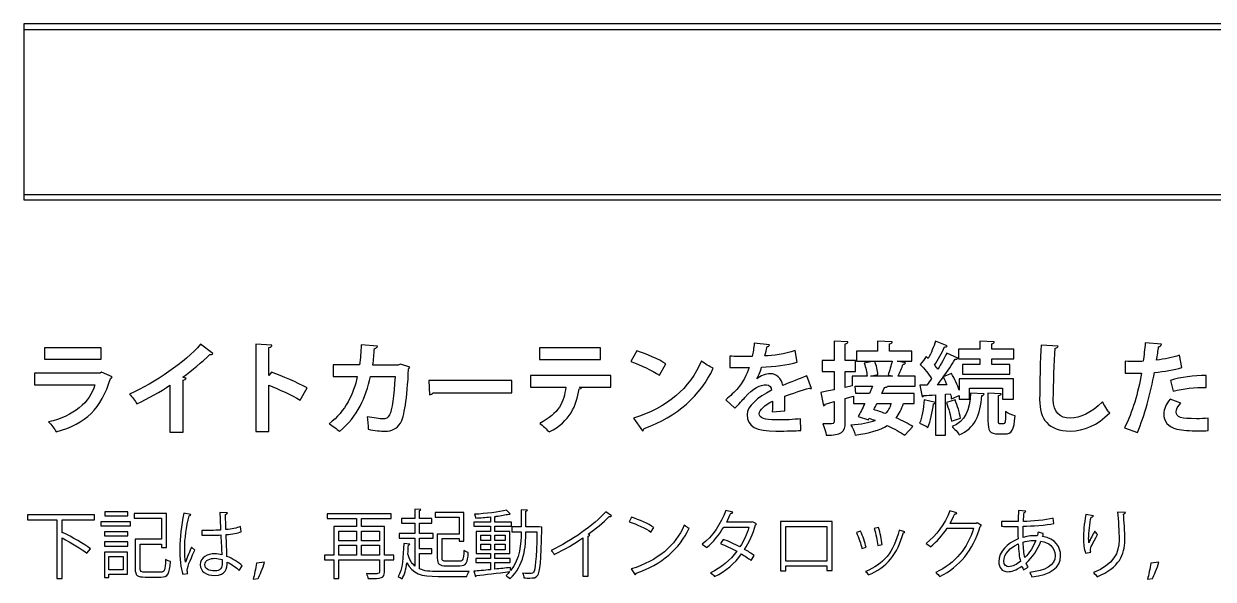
# Model space of a CAD drawing. Extents: x 55 to 793, y 34 to 1048.
# Drawn here: x 68 to 259.5, y 958.6 to 1047.9 of the extents above; entities that cross this region are included whole.
import ezdxf

# ---------------------------------------------------------------- set-up
doc = ezdxf.new("R2010")
doc.units = 0
doc.layers.add('1', color=7, linetype='CONTINUOUS')

msp = doc.modelspace()

# ---------------------------------------------------------------- linework, layer by layer
at = {"layer": '1', "color": 7}
for points in [[(67.999998, 1019.626641), (729.439982, 1019.626641), (729.439982, 1047.94664), (67.999998, 1047.94664)], [(67.999998, 1020.506641), (729.439982, 1020.506641), (729.439982, 1046.98664), (67.999998, 1046.98664)], [(80.46875, 995.81986), (71.3125, 995.81986), (71.3125, 993.97611), (80.46875, 993.97611)], [(160.875, 995.81986), (151.0625, 995.81986), (151.0625, 993.94486), (160.875, 993.94486)], [(201.875, 989.64803), (204.67188, 989.64803), (204.17188, 988.49178), (202, 988.49178)], [(81.050781, 969.44095), (81.050781, 968.76907), (84.753906, 968.76907), (84.753906, 969.44095)], [(85.20703, 967.1597), (85.20703, 967.83157), (80.410156, 967.83157), (80.410156, 967.1597)], [(189.86718, 967.87847), (189.86718, 959.94097), (190.69531, 959.94097), (190.69531, 960.72222), (197.30468, 960.72222), (197.30468, 959.97222), (198.17968, 959.97222), (198.17968, 967.87847)], [(84.753906, 965.55032), (84.753906, 966.20657), (80.988281, 966.20657), (80.988281, 965.55032)], [(121.55469, 964.7847), (118.72656, 964.7847), (118.72656, 966.33157), (121.55469, 966.33157)], [(125.27344, 964.7847), (122.36719, 964.7847), (122.36719, 966.33157), (125.27344, 966.33157)], [(143.14062, 965.69095), (143.14062, 964.80032), (141.57812, 964.80032), (141.57812, 965.69095)], [(145.53125, 964.80032), (143.875, 964.80032), (143.875, 965.69095), (145.53125, 965.69095)], [(190.69531, 961.51909), (190.69531, 967.08159), (197.30468, 967.08159), (197.30468, 961.51909)], [(84.753906, 963.9097), (84.753906, 964.58157), (80.988281, 964.58157), (80.988281, 963.9097)], [(121.55469, 964.06595), (121.55469, 962.45657), (118.72656, 962.45657), (118.72656, 964.06595)], [(122.36719, 964.06595), (125.27344, 964.06595), (125.27344, 962.45657), (122.36719, 962.45657)], [(141.57812, 964.2222), (143.14062, 964.2222), (143.14062, 963.31595), (141.57812, 963.31595)], [(143.875, 963.31595), (143.875, 964.2222), (145.53125, 964.2222), (145.53125, 963.31595)], [(80.972656, 962.94095), (80.972656, 958.8472), (81.691406, 958.8472), (81.691406, 959.4097), (84.722656, 959.4097), (84.722656, 962.94095)], [(83.988281, 960.0972), (81.691406, 960.0972), (81.691406, 962.25345), (83.988281, 962.25345)], [(229.21874, 962.06597)], [(226.65625, 960.59722)]]:
    msp.add_lwpolyline(points, close=True, dxfattribs=at)
for points in [[(98.453125, 994.89798), (96.437499, 996.38235)], [(107.96875, 996.27298), (105.34375, 996.39798), (105.34375, 982.33548), (107.48437, 982.33548), (107.48437, 989.81986)], [(124.95312, 996.06985), (122.34375, 996.30423)], [(188.09377, 996.31985), (185.64065, 996.55423)], [(200.71875, 996.75741), (198.48437, 996.86678), (198.48437, 993.77303), (196.5625, 993.77303), (196.5625, 991.99178), (198.48437, 991.99178), (198.48437, 989.0699)], [(203.8125, 991.27303), (201.40625, 991.27303), (201.40625, 989.71053), (200.29687, 989.44491), (200.29687, 991.99178), (201.92188, 991.99178), (201.92188, 993.77303), (200.29687, 993.77303), (200.29687, 996.46053)], [(207.85937, 996.7574), (205.48437, 996.8824), (205.48437, 995.28866), (202.125, 995.28866), (202.125, 993.67928), (204.9375, 993.67928), (203.35937, 993.35116)], [(210.01562, 993.38241), (208.64062, 993.67928), (211.01562, 993.67928), (211.01562, 995.28866), (207.42188, 995.28866), (207.42188, 996.46053)], [(216.6875, 996.11678), (214.82812, 996.86678)], [(224.28125, 996.77303), (221.96874, 996.8824), (221.96874, 995.60115), (218.51562, 995.60115), (218.51562, 994.02303), (221.96874, 994.02303), (221.96874, 993.1324), (219.1875, 993.13241)], [(219.1875, 993.13241), (219.1875, 991.56991), (226.79688, 991.56991), (226.79688, 993.13241), (223.875, 993.13241), (223.875, 994.02303), (227.45312, 994.02303), (227.45312, 995.60116), (223.875, 995.60116), (223.875, 996.46053)], [(234.57812, 996.10116), (231.82812, 996.22616)], [(251.20312, 996.38241), (248.59374, 996.60116)], [(107.89062, 991.89798), (107.48437, 991.35111), (107.48437, 995.86673)], [(166.71875, 995.33548), (165.78125, 993.60111)], [(181.71878, 994.47616), (181.71878, 992.66366)], [(185.31253, 994.44486), (184.46878, 994.42926)], [(192.5469, 993.50736), (192.21877, 995.39798)], [(213.65625, 994.08553), (213.3125, 994.42928)], [(218.4375, 994.14803), (216.64062, 994.97616)], [(254.48432, 992.64801), (254.09374, 994.64803)], [(122.07812, 993.06986), (117.8125, 993.06986), (117.8125, 991.17923), (121.70312, 991.17923)], [(128.6875, 993.21048), (128.29687, 993.05423), (124.20312, 993.05423)], [(130.15625, 992.69486), (128.6875, 993.21048)], [(170.35937, 991.39798), (171.40625, 993.22611)], [(184.18753, 992.66366), (184.7969, 992.67926)], [(205.03125, 993.67928), (207.84374, 993.67928)], [(245.34374, 993.66363), (245.37494, 991.75738)], [(80.53125, 991.91361), (80.296875, 991.75736), (69.75, 991.75736), (69.75, 989.86673), (79.4375, 989.86673)], [(82.234374, 991.13236), (80.53125, 991.91361)], [(91.531249, 989.78861), (91.531249, 982.27298), (93.656249, 982.27298), (93.656249, 990.61673)], [(123.84375, 991.17923), (127.78125, 991.17923)], [(133.89062, 988.56986), (146.57812, 988.56986), (146.57812, 990.58548), (133.21875, 990.58548), (133.34375, 988.27298)], [(162.51562, 991.38236), (149.57812, 991.38236), (149.57812, 989.50736), (155.29687, 989.50736)], [(157.8125, 989.39798), (157.48437, 989.49168), (162.51562, 989.50728), (162.51562, 991.38236)], [(186.0625, 990.85111), (186.0469, 990.85111)], [(194.85935, 989.28861), (194.125, 991.30423)], [(207.89062, 991.27303), (204.34374, 991.27303), (205.54688, 991.52303)], [(207.07812, 989.648), (211.5625, 989.648), (211.5625, 991.27303)], [(207.1875, 991.46053), (207.89062, 991.27303)], [(211.5625, 991.27303), (208.8125, 991.27303)], [(217.39062, 991.67928), (216.07812, 991.13241)], [(218.64062, 988.14803), (218.64062, 987.56991), (220.29688, 987.56991), (220.29688, 989.31991), (225.625, 989.31991), (225.625, 987.56991), (227.375, 987.56991), (227.375, 990.81991), (218.64062, 990.81991), (218.64062, 988.99178)], [(252.67188, 990.56991), (253.10937, 988.83553)], [(258.39062, 989.42928), (258.39062, 991.35116)], [(112.5, 987.41361), (113.625, 989.38236)], [(196.35937, 988.6324), (196.79687, 986.5074)], [(209.65625, 986.86675), (211.375, 986.86675), (211.375, 988.49175), (206.15625, 988.49175), (206.625, 989.4605)], [(213.42188, 989.83553), (212.3125, 989.83553), (212.6875, 987.91366)], [(214.79688, 986.97611), (214.79688, 981.78861), (216.45312, 981.78861), (216.45312, 988.36673), (217.20312, 988.41363)], [(216.64062, 989.88241), (215.10937, 989.86678)], [(222.65625, 988.42928), (220.4375, 988.53866)], [(225.40625, 988.41366), (223.26562, 988.53866), (223.26562, 984.08553)], [(181.06253, 987.47613), (182.4844, 986.10113)], [(197.10937, 986.77303), (198.48437, 987.16365), (198.48437, 983.89803)], [(200.29687, 983.88237), (200.29687, 987.66363), (201.64062, 988.03863), (201.64062, 986.86675), (203.4375, 986.86675)], [(205.39062, 986.86678), (207.6875, 986.86678)], [(214.79688, 988.24173), (214.79688, 987.02298), (212.98437, 987.42923)], [(217.98437, 987.46053), (216.57812, 987.03866)], [(217.40625, 987.60113), (218.64062, 988.14803)], [(224.98437, 984.08553), (224.98437, 988.13241)], [(254.31249, 986.91368), (252.60937, 987.53868)], [(188.53123, 985.53864), (190.54685, 985.69489)], [(202.375, 984.75738), (204.01562, 984.22613), (204.15625, 984.49175)], [(166.17187, 984.50736), (167.625, 982.46048)], [(193.12503, 982.53864), (193.09373, 984.39801)], [(209.875, 981.74175), (211.15625, 983.16363)], [(217.375, 984.02303), (218.84374, 984.50741)], [(225.78125, 983.56991), (225.25, 983.56991)], [(245.26557, 982.96051), (247.34369, 982.21051)], [(258.71874, 982.50745), (258.75, 984.49178)], [(224.9375, 981.96053), (225.96874, 981.96053)], [(100.80078, 969.28465), (99.582029, 969.31585)], [(131.96484, 969.81595), (130.96484, 969.87845), (130.96484, 968.36282), (128.83984, 968.36282), (128.83984, 967.62845), (130.96484, 967.62845), (130.96484, 965.92532), (128.46484, 965.92532), (128.46484, 965.19095), (130.98047, 965.19095), (130.98047, 960.70657)], [(133.73047, 962.73782), (133.73047, 963.45657), (131.73047, 963.45657), (131.73047, 965.19095), (133.94922, 965.19095), (133.94922, 965.92532), (131.73047, 965.92532), (131.73047, 967.62845), (133.69922, 967.62845), (133.69922, 968.36282), (131.73047, 968.36282), (131.73047, 969.64407)], [(135.37109, 961.95657), (135.37109, 965.14407), (138.10547, 965.14407), (138.10547, 964.7222), (138.88672, 964.7222), (138.88672, 969.33157), (134.24609, 969.33157), (134.24609, 968.5972), (138.10547, 968.5972), (138.10547, 965.86282), (134.58984, 965.86282)], [(146.34375, 969.09717), (145.73437, 969.70654)], [(149.09375, 969.69095), (148.09375, 969.76905), (148.09375, 967.00343), (146.57812, 967.00343), (146.57812, 966.2378), (148.09375, 966.2378)], [(148.85937, 967.00345), (148.85937, 969.5347)], [(162.64062, 968.76909), (161.73437, 969.44095)], [(182.19531, 969.36279), (181.05469, 969.62842)], [(218.27734, 969.2535), (217.13672, 969.58162)], [(229.39065, 969.56594), (228.18753, 969.64404)], [(245.42578, 969.31597), (244.1289, 969.37847)], [(79.40625, 968.9722), (68.59375, 968.9722), (68.59375, 968.1597), (73.34375, 968.1597), (73.34375, 958.7222), (74.1875, 958.7222), (74.1875, 965.25345)], [(74.25, 966.11282), (74.1875, 966.03472), (74.1875, 968.12847), (74.328125, 968.15967), (79.40625, 968.15967), (79.40625, 968.9722)], [(86.753906, 964.25345), (90.160155, 964.25345), (90.160155, 963.67532), (90.972655, 963.67532), (90.972655, 969.17532), (85.800781, 969.17532), (85.800781, 968.39407), (90.160155, 968.39407), (90.160155, 965.01907), (85.941406, 965.01907), (85.941406, 960.25345)], [(94.925782, 968.98782), (93.753906, 969.2222)], [(126.07031, 962.45657), (126.07031, 967.08157), (122.36719, 967.08157), (122.36719, 968.3472), (127.16406, 968.3472), (127.16406, 969.11282), (116.86719, 969.11282), (116.86719, 968.3472), (121.55469, 968.3472), (121.55469, 967.08157), (117.94531, 967.08157), (117.94531, 962.45657), (116.42969, 962.45657), (116.42969, 961.69095), (117.94531, 961.69095), (117.94531, 958.69095), (118.72656, 958.69095), (118.72656, 961.69095), (125.27344, 961.69095), (125.27344, 959.76907)], [(143.14062, 968.61279), (143.14062, 967.76904), (140.45312, 967.76904), (140.45312, 967.12842), (143.14062, 967.12842), (143.14062, 966.2847), (140.875, 966.2847), (140.875, 962.7222), (143.14062, 962.7222), (143.14062, 961.9097), (140.8125, 961.9097), (140.8125, 961.26907), (143.14062, 961.26907), (143.14062, 960.12845)], [(143.87502, 960.22218), (143.87502, 961.26905), (146.34377, 961.26905), (146.34377, 961.9097), (143.875, 961.9097), (143.875, 962.7222), (146.25, 962.7222), (146.25, 966.2847), (143.875, 966.2847), (143.875, 967.12845), (146.5625, 967.12845), (146.5625, 967.76907), (143.875, 967.76907), (143.875, 968.6597)], [(146.10937, 969.08157), (146.23437, 969.08157)], [(165.8789, 968.55032), (165.48828, 967.83157)], [(185.35156, 967.83157), (185.17969, 967.78467), (181.19531, 967.78467)], [(185.99219, 967.50342), (185.35156, 967.83157)], [(221.52734, 967.65972), (221.38672, 967.58162), (217.16797, 967.58162)], [(222.21484, 967.2535), (221.52734, 967.65972)], [(225.45313, 967.89399), (225.46873, 967.11274)], [(233.90628, 967.58156), (233.79694, 968.39406)], [(240.254, 968.80034), (239.05088, 969.00347)], [(96.675777, 966.45645), (96.691406, 965.67532)], [(96.691406, 965.67532), (98.503906, 965.67532)], [(103.00391, 966.20652), (102.89453, 967.05027)], [(134.58984, 965.86282), (134.58984, 961.95657)], [(151.43747, 966.97224), (151.01559, 967.00344), (148.85937, 967.00345)], [(148.85937, 966.23782), (150.64062, 966.23782)], [(158.01562, 965.25345), (158.01562, 959.08157), (158.89062, 959.08157), (158.89062, 965.51907)], [(169.0039, 966.17532), (169.45703, 966.92532)], [(180.72656, 966.97217), (184.78906, 966.97217)], [(202.74609, 966.31597), (202.08984, 966.11284)], [(205.65234, 966.89409), (204.94921, 966.73784)], [(209.90234, 966.22222), (208.96484, 966.50347)], [(216.6836, 966.78475), (220.96484, 966.78475)], [(232.18741, 965.92531), (231.34374, 966.14409)], [(78.171875, 962.76907), (78.734375, 963.48782)], [(86.753906, 960.26907), (86.753906, 964.25345)], [(95.550781, 963.26907), (95.01953, 963.76907)], [(130.15232, 964.25345), (129.18357, 964.36282)], [(180.64843, 965.00342), (180.17969, 964.33154)], [(202.96484, 963.55034), (203.63672, 963.73784)], [(205.51172, 964.03472), (206.21484, 964.15972)], [(99.95703, 961.73782), (99.972655, 961.31595)], [(126.07031, 959.75345), (126.07031, 961.69095), (127.61719, 961.69095), (127.61719, 962.45657), (126.07031, 962.45657)], [(131.73044, 960.23784), (131.73044, 962.73784), (133.73047, 962.73782)], [(185.13281, 961.61279), (185.63281, 962.39404)], [(234.0937, 962.42529), (234.0937, 962.34719)], [(238.98837, 962.78472), (239.8164, 962.92534)], [(90.003906, 959.70657), (87.58203, 959.70657)], [(102.70703, 959.97215), (103.17578, 960.7534)], [(106.75781, 961.31595), (105.46094, 961.1597)], [(136.01172, 960.75345), (138.23047, 960.75345)], [(138.18359, 961.50345), (136.08984, 961.50345)], [(140.45312, 959.86282), (140.75, 959.00345)], [(146.39062, 959.97218), (146.37502, 960.4878)], [(165.83203, 960.23782), (166.47265, 959.30032)], [(229.01558, 960.09717), (229.73433, 960.53467)], [(250.78516, 961.31597), (249.48828, 961.15972)], [(87.535156, 958.94095), (90.050781, 958.94095)], [(93.628906, 959.39407), (94.441406, 959.48782)], [(104.92969, 958.5972), (105.72656, 958.69095)], [(134.71482, 959.0347), (139.37107, 959.0347)], [(248.95702, 958.59722), (249.7539, 958.69097)]]:
    msp.add_lwpolyline(points, dxfattribs=at)
for points in [[(96.437499, 996.38235), (93.984374, 993.52298), (89.187499, 990.19486), (85.015625, 988.35111)], [(107.48437, 995.86673), (107.82812, 995.91363), (107.95312, 996.06985), (107.96875, 996.27298)], [(122.34375, 996.30423), (122.26565, 995.06986), (122.23437, 994.16361), (122.07812, 993.06986)], [(124.48437, 995.72611), (124.76562, 995.77301), (124.92187, 995.89798), (124.95312, 996.06985)], [(185.64065, 996.55423), (185.54695, 995.74173), (185.45315, 995.10111), (185.31253, 994.44486)], [(187.70315, 996.00735), (187.9219, 996.03855), (188.06253, 996.14798), (188.09377, 996.31985)], [(200.29687, 996.46053), (200.59375, 996.50743), (200.70312, 996.60116), (200.71875, 996.75741)], [(207.42188, 996.46053), (207.73437, 996.50743), (207.84374, 996.60116), (207.85937, 996.7574)], [(214.82812, 996.86678), (214.5625, 996.03866), (214.10937, 994.99178), (213.65625, 994.08553)], [(216.25, 995.96053), (216.48437, 995.94493), (216.625, 996.00743), (216.6875, 996.11678)], [(223.875, 996.46053), (224.15625, 996.52303), (224.26562, 996.61678), (224.28125, 996.77303)], [(231.82812, 996.22616), (231.71878, 994.30428), (231.59374, 989.66366), (231.59374, 987.50741)], [(234.09374, 995.74178), (234.40625, 995.78868), (234.54688, 995.91366), (234.57812, 996.10116)], [(248.59374, 996.60116), (248.51564, 995.67928), (248.40625, 994.56991), (248.26562, 993.64803)], [(250.75, 995.99178), (250.98437, 996.03868), (251.18749, 996.17928), (251.20312, 996.38241)], [(93.609374, 991.10111), (95.140625, 992.21048), (96.687499, 993.50736), (97.937499, 994.72611)], [(97.937499, 994.72611), (98.187499, 994.71051), (98.359374, 994.77301), (98.453125, 994.89798)], [(124.20312, 993.05423), (124.35937, 993.99173), (124.39062, 994.71048), (124.48437, 995.72611)], [(171.40625, 993.22611), (170.23437, 993.99173), (168.3125, 994.83548), (166.71875, 995.33548)], [(184.46878, 994.42926), (183.76565, 994.42926), (182.6094, 994.42926), (181.71878, 994.47616)], [(187.3594, 994.52298), (187.4844, 995.02298), (187.6094, 995.49173), (187.70315, 996.00735)], [(192.21877, 995.39798), (190.51565, 994.81986), (188.62503, 994.55423), (187.3594, 994.52298)], [(213.3125, 994.42928), (213.03125, 994.00741), (212.73437, 993.60116), (212.375, 993.13241)], [(214.67188, 993.02303), (215.23437, 993.88241), (215.875, 995.08553), (216.25, 995.96053)], [(216.64062, 994.97616), (216.25, 994.17928), (215.75, 993.25741), (215.1875, 992.36678)], [(218, 993.97616), (218.20312, 993.97616), (218.375, 994.03866), (218.4375, 994.14803)], [(233.79688, 987.50741), (233.79688, 989.86678), (233.95312, 993.61678), (234.09374, 995.74178)], [(250.43749, 993.83553), (250.54682, 994.55428), (250.67188, 995.41366), (250.75, 995.99178)], [(254.09374, 994.64803), (253.01562, 994.22616), (251.70312, 993.99178), (250.43749, 993.83553)], [(128.64062, 983.69486), (129.26562, 984.67923), (129.75, 987.56986), (129.96875, 992.44486)], [(129.96875, 992.44486), (130.06245, 992.50736), (130.125, 992.60111), (130.15625, 992.69486)], [(165.78125, 993.60111), (167.3125, 993.05423), (169.20312, 992.16361), (170.35937, 991.39798)], [(177.14062, 993.71048), (175.28125, 989.30423), (171.5625, 986.16361), (166.17187, 984.50736)], [(167.90625, 982.86673), (173.20312, 984.74173), (177.03125, 988.14798), (179.01562, 992.52298)], [(179.01562, 992.52298), (178.42187, 992.83548), (177.73437, 993.22611), (177.14062, 993.71048)], [(181.71878, 992.66366), (182.1094, 992.64806), (183.84378, 992.66366), (184.18753, 992.66366)], [(184.7969, 992.67926), (184.50003, 991.55426), (183.71878, 990.14801), (183.01565, 989.33551)], [(186.0469, 990.85111), (186.26565, 991.19486), (186.5469, 991.88236), (186.82815, 992.72611)], [(186.82815, 992.72611), (188.7969, 992.81981), (191.01565, 993.02298), (192.5469, 993.50736)], [(203.35937, 993.35116), (203.57812, 992.71053), (203.76562, 991.85116), (203.8125, 991.27303)], [(205.54688, 991.52303), (205.51568, 992.10116), (205.28125, 992.99178), (205.03125, 993.67928)], [(207.84374, 993.67928), (207.6875, 992.99178), (207.42188, 992.10116), (207.1875, 991.46053)], [(208.8125, 991.27303), (209.10937, 991.86678), (209.40625, 992.61678), (209.60937, 993.17928)], [(209.60937, 993.17928), (209.84374, 993.19488), (209.96874, 993.25738), (210.01562, 993.38241)], [(212.375, 993.13241), (213.01562, 992.47616), (213.75, 991.60116), (214.1875, 990.86678)], [(215.1875, 992.36678), (215.04688, 992.56991), (214.85937, 992.78866), (214.67188, 993.02303)], [(216.07812, 991.13241), (216.79688, 992.10116), (217.48437, 993.13241), (218, 993.97616)], [(247.45312, 993.63243), (246.68749, 993.63243), (245.85937, 993.63243), (245.34374, 993.66363)], [(248.26562, 993.64803), (248, 993.64803), (247.71874, 993.63243), (247.45312, 993.63243)], [(250.09369, 991.86676), (251.6562, 991.99176), (253.26557, 992.24176), (254.48432, 992.64801)], [(73.21875, 982.30423), (78.046875, 983.66361), (80.5, 986.00736), (81.9375, 990.88236)], [(81.9375, 990.88236), (82.078125, 990.94486), (82.1875, 991.03861), (82.234374, 991.13236)], [(94.124999, 990.91361), (93.968749, 990.97611), (93.796874, 991.05423), (93.609374, 991.10111)], [(93.656249, 990.61673), (93.937499, 990.64793), (94.078125, 990.77298), (94.124999, 990.91361)], [(113.625, 989.38236), (112.04687, 990.21048), (109.64062, 991.27298), (107.89062, 991.89798)], [(121.70312, 991.17923), (121.10937, 988.41361), (119.84375, 985.66361), (117.1875, 983.61673)], [(118.82812, 982.38236), (121.78125, 984.77298), (123.09375, 987.89798), (123.84375, 991.17923)], [(127.78125, 991.17923), (127.64062, 988.13236), (127.26562, 985.75736), (126.89062, 985.02298)], [(188.25, 991.64798), (187.46875, 991.64798), (186.64062, 991.30423), (186.0625, 990.85111)], [(190.23437, 989.77298), (190, 990.99173), (189.1875, 991.64798), (188.25, 991.64798)], [(194.125, 991.30423), (192.96875, 990.83548), (191.46875, 990.30423), (190.23437, 989.77298)], [(214.1875, 990.86678), (213.9375, 990.50741), (213.6875, 990.14803), (213.42188, 989.83553)], [(215.10937, 989.86678), (215.42188, 990.24178), (215.75, 990.66366), (216.0625, 991.10116)], [(216.0625, 991.10116), (216.25, 990.72616), (216.46874, 990.31991), (216.64062, 989.88241)], [(218.64062, 988.99178), (218.35937, 989.83553), (217.875, 990.83553), (217.39062, 991.67928)], [(247.99994, 991.75738), (247.45306, 988.52301), (246.5312, 985.47613), (245.26557, 982.96051)], [(245.37494, 991.75738), (245.64057, 991.74178), (245.96869, 991.74178), (246.29682, 991.74178)], [(246.29682, 991.74178), (246.60932, 991.74178), (247.74994, 991.74178), (247.99994, 991.75738)], [(247.34369, 982.21051), (248.48432, 984.86676), (249.46869, 988.50738), (250.09369, 991.86676)], [(258.39062, 991.35116), (256.51562, 991.36676), (254.26562, 991.08553), (252.67188, 990.56991)], [(79.4375, 989.86673), (78.671875, 987.05423), (76.015625, 984.85111), (72, 983.89798)], [(86.21875, 986.78861), (87.984374, 987.64798), (90.109374, 988.81986), (91.531249, 989.78861)], [(107.48437, 989.81986), (109.07812, 989.17923), (111.17187, 988.17923), (112.5, 987.41361)], [(133.34375, 988.27298), (133.5625, 988.30418), (133.79687, 988.41361), (133.89062, 988.56986)], [(155.29687, 989.50736), (154.98437, 987.10111), (154.21875, 985.25736), (151.07812, 983.66361)], [(152.625, 982.28861), (155.98437, 983.96048), (157.01562, 986.56986), (157.4375, 989.19486)], [(157.4375, 989.19486), (157.64062, 989.19486), (157.76562, 989.30423), (157.8125, 989.39798)], [(183.01565, 989.33551), (182.51565, 988.74176), (181.7344, 988.05426), (181.06253, 987.47613)], [(184.14065, 987.85113), (185.45315, 989.33551), (186.57815, 989.88238), (187.62503, 989.88238)], [(188.40627, 988.99176), (186.14065, 987.83551), (184.4844, 986.38238), (184.4844, 985.10114)], [(187.62503, 989.88238), (188.1094, 989.88238), (188.3594, 989.44488), (188.40627, 988.99176)], [(190.54685, 988.02301), (191.73435, 988.47614), (193.31248, 988.99176), (194.5156, 989.33551)], [(194.5156, 989.33551), (194.5781, 989.28861), (194.65623, 989.25741), (194.73435, 989.25741)], [(194.73435, 989.25741), (194.78125, 989.25741), (194.81245, 989.27301), (194.85935, 989.28861)], [(198.48437, 989.0699), (197.6875, 988.8824), (196.9375, 988.74178), (196.35937, 988.6324)], [(206.625, 989.4605), (206.875, 989.4605), (207.01562, 989.5074), (207.07812, 989.648)], [(217.20312, 988.41363), (217.29682, 988.11676), (217.35937, 987.83551), (217.40625, 987.60113)], [(220.4375, 988.53866), (220.375, 985.78866), (219.60937, 983.96053), (217.48437, 983.14803)], [(222.29688, 988.13241), (222.53125, 988.16361), (222.65625, 988.27303), (222.65625, 988.42928)], [(224.98437, 988.13241), (225.26562, 988.17931), (225.39062, 988.28866), (225.40625, 988.41366)], [(253.10937, 988.83553), (254.70312, 989.28866), (256.65625, 989.47616), (258.39062, 989.42928)], [(85.015625, 988.35111), (85.421874, 987.97611), (85.96875, 987.24173), (86.21875, 986.78861)], [(182.4844, 986.10113), (183.1719, 986.77301), (183.76565, 987.39801), (184.14065, 987.85113)], [(186.43748, 985.21051), (186.43748, 985.81989), (187.34373, 986.63239), (188.59373, 987.25739)], [(188.59373, 987.25739), (188.60933, 986.78864), (188.57813, 986.13239), (188.53123, 985.53864)], [(190.57815, 986.96051), (190.57815, 987.33551), (190.57815, 987.71051), (190.54685, 988.02301)], [(190.54685, 985.69489), (190.57815, 986.14801), (190.57815, 986.56989), (190.57815, 986.96051)], [(196.79687, 986.5074), (196.9375, 986.5386), (197.07812, 986.61678), (197.10937, 986.77303)], [(203.4375, 986.86675), (203.0625, 986.0855), (202.6875, 985.35113), (202.375, 984.75738)], [(204.875, 985.88241), (205.0625, 986.19491), (205.21874, 986.53866), (205.39062, 986.86678)], [(207.6875, 986.86678), (207.46874, 986.21053), (207.17188, 985.69491), (206.76562, 985.24178)], [(208.48437, 984.55425), (208.96874, 985.17925), (209.35937, 985.94488), (209.65625, 986.86675)], [(212.98437, 987.42923), (212.87504, 986.06986), (212.65625, 984.55423), (212.26562, 983.67923)], [(212.6875, 987.91366), (212.81244, 987.92926), (212.9375, 988.00736), (212.96874, 988.14803)], [(212.96874, 988.14803), (213.48437, 988.16363), (214.10937, 988.19493), (214.79688, 988.24173)], [(213.60937, 983.02298), (214.03125, 983.97611), (214.34374, 985.52298), (214.48437, 986.81986)], [(214.48437, 986.81986), (214.64062, 986.81986), (214.75, 986.86676), (214.79688, 986.97611)], [(216.57812, 987.03866), (216.90625, 986.08553), (217.26562, 984.83553), (217.375, 984.02303)], [(218.84374, 984.50741), (218.70312, 985.30428), (218.35937, 986.52303), (217.98437, 987.46053)], [(218.65625, 981.80428), (221.09374, 982.83553), (222.07812, 985.03866), (222.29688, 988.13241)], [(231.59374, 987.50741), (231.59374, 984.36678), (232.96874, 982.42928), (236.53125, 982.42928)], [(236.54688, 984.50741), (234.82812, 984.50741), (233.79688, 985.46053), (233.79688, 987.50741)], [(241.71874, 987.14803), (239.89062, 985.31991), (238.125, 984.50741), (236.54688, 984.50741)], [(242.875, 985.33553), (242.57812, 985.67928), (241.95312, 986.69491), (241.71874, 987.14803)], [(252.60937, 987.53868), (251.93749, 986.78868), (251.59374, 985.94493), (251.57812, 985.1793)], [(253.57812, 985.50743), (253.57812, 985.91368), (253.82812, 986.39805), (254.31249, 986.91368)], [(125.82812, 984.38236), (125.42187, 984.38236), (124.26562, 984.52298), (123.29687, 984.74173)], [(123.29687, 984.74173), (123.37497, 984.17923), (123.45312, 983.27298), (123.4375, 982.72611)], [(126.89062, 985.02298), (126.64062, 984.50736), (126.29687, 984.38236), (125.82812, 984.38236)], [(184.4844, 985.10114), (184.4844, 983.11676), (186.01565, 982.42926), (189.1094, 982.42926)], [(189.12498, 984.21051), (187.31248, 984.21051), (186.43748, 984.50739), (186.43748, 985.21051)], [(206.76562, 985.24178), (206.10937, 985.47616), (205.46874, 985.71053), (204.875, 985.88241)], [(211.15625, 983.16363), (210.48437, 983.61675), (209.51562, 984.0855), (208.48437, 984.55425)], [(226.10937, 985.56991), (226.07817, 983.83553), (226.01567, 983.56991), (225.78125, 983.56991)], [(225.96874, 981.96053), (227.0625, 981.96053), (227.48437, 982.56991), (227.64062, 984.86678)], [(227.64062, 984.86678), (227.17188, 985.00741), (226.45312, 985.27303), (226.10937, 985.56991)], [(236.53125, 982.42928), (238.76562, 982.42928), (240.875, 983.35116), (242.875, 985.33553)], [(251.57812, 985.1793), (251.56252, 984.0543), (252.26562, 983.08555), (253.70312, 982.7418)], [(256.84374, 984.41368), (254.40625, 984.41368), (253.57812, 984.63243), (253.57812, 985.50743)], [(72, 983.89798), (72.40625, 983.47611), (72.984375, 982.75736), (73.21875, 982.30423)], [(117.1875, 983.61673), (117.70312, 983.30423), (118.46875, 982.72611), (118.82812, 982.38236)], [(123.4375, 982.72611), (124.51562, 982.50736), (125.46875, 982.41361), (126.21875, 982.41361)], [(126.21875, 982.41361), (127.23437, 982.41361), (128.07812, 982.80423), (128.64062, 983.69486)], [(151.07812, 983.66361), (151.5, 983.33548), (152.3125, 982.61673), (152.625, 982.28861)], [(167.625, 982.46048), (167.78125, 982.52298), (167.875, 982.69486), (167.90625, 982.86673)], [(193.09373, 984.39801), (192.07811, 984.27301), (190.53123, 984.21051), (189.12498, 984.21051)], [(197.59375, 983.60115), (197.32812, 983.60115), (197.01562, 983.61675), (196.6875, 983.61675)], [(196.6875, 983.61675), (196.92187, 983.10112), (197.17187, 982.28862), (197.21875, 981.773)], [(197.21875, 981.773), (199.65625, 981.773), (200.29687, 982.13237), (200.29687, 983.88237)], [(198.48437, 983.89803), (198.48437, 983.60115), (198.45317, 983.60115), (197.59375, 983.60115)], [(205.125, 984.13238), (204.125, 983.72613), (202.84374, 983.47613), (201.20312, 983.35113)], [(201.20312, 983.35113), (201.45312, 982.99175), (201.78125, 982.31988), (201.90625, 981.78863)], [(201.90625, 981.78863), (204.1875, 982.10113), (205.84374, 982.56988), (207.0625, 983.30425)], [(204.15625, 984.49175), (204.46874, 984.38238), (204.78125, 984.24175), (205.125, 984.13238)], [(207.0625, 983.30425), (208.17188, 982.78863), (209.20312, 982.22613), (209.875, 981.74175)], [(212.26562, 983.67923), (212.67188, 983.50736), (213.28125, 983.24173), (213.60937, 983.02298)], [(217.48437, 983.14803), (217.85937, 982.85116), (218.4375, 982.16366), (218.65625, 981.80428)], [(223.26562, 984.08553), (223.26562, 982.49178), (223.5625, 981.96053), (224.9375, 981.96053)], [(225.25, 983.56991), (225.03125, 983.56991), (224.98437, 983.64801), (224.98437, 984.08553)], [(253.70312, 982.7418), (254.56249, 982.53868), (255.85937, 982.46055), (257.09374, 982.46055)], [(258.75, 984.49178), (258.15625, 984.44488), (257.48437, 984.41368), (256.84374, 984.41368)], [(189.1094, 982.42926), (190.90627, 982.42926), (192.28127, 982.44486), (193.12503, 982.53864)], [(257.09374, 982.46055), (257.65625, 982.46055), (258.21874, 982.47615), (258.71874, 982.50745)], [(99.582029, 969.31585), (99.613279, 968.42522), (99.644519, 967.5346), (99.691403, 966.50335)], [(100.48828, 969.01902), (100.67578, 969.06592), (100.78515, 969.15965), (100.80078, 969.28465)], [(131.73047, 969.64407), (131.88672, 969.67527), (131.94922, 969.73777), (131.96484, 969.81595)], [(145.73437, 969.70654), (144.5625, 969.39404), (142.375, 969.14404), (140.59375, 969.03467)], [(148.85937, 969.5347), (149.01562, 969.5659), (149.07812, 969.6128), (149.09375, 969.69095)], [(161.73437, 969.44095), (159.79687, 967.31595), (156.21875, 964.73782), (152.9375, 963.2222)], [(181.05469, 969.62842), (180.33593, 967.58154), (178.83593, 965.40967), (177.27343, 964.20654)], [(181.86719, 969.20654), (182.02343, 969.19094), (182.14843, 969.22214), (182.19531, 969.36279)], [(217.13672, 969.58162), (216.32421, 967.47225), (214.94921, 965.6285), (213.3086, 964.36287)], [(217.9336, 969.09725), (218.08984, 969.09725), (218.23046, 969.12845), (218.27734, 969.2535)], [(228.18753, 969.64404), (228.17193, 969.08154), (228.14063, 968.40967), (228.14063, 967.86279)], [(228.98444, 967.87844), (229.01564, 968.33156), (229.04694, 968.87844), (229.07814, 969.33156)], [(229.07814, 969.33156), (229.26565, 969.34716), (229.39065, 969.44094), (229.39065, 969.56594)], [(244.1289, 969.37847), (244.25384, 968.09722), (244.39453, 966.34722), (244.39453, 964.87847)], [(245.11328, 969.05034), (245.3164, 969.11284), (245.41016, 969.17534), (245.42578, 969.31597)], [(93.753906, 969.2222), (93.363281, 967.20657), (93.113281, 965.20657), (93.113281, 963.61282)], [(93.910157, 963.5972), (93.910157, 964.98782), (94.175782, 967.12845), (94.613282, 968.76907)], [(94.613282, 968.76907), (94.769531, 968.78467), (94.894531, 968.86277), (94.925782, 968.98782)], [(100.55078, 966.5659), (100.51958, 967.47215), (100.50388, 968.2534), (100.48828, 969.01902)], [(140.59375, 969.03467), (140.65625, 968.86279), (140.76562, 968.61279), (140.79687, 968.44092)], [(140.79687, 968.44092), (141.54687, 968.47212), (142.35937, 968.53462), (143.14062, 968.61279)], [(143.875, 968.6597), (143.9687, 968.6597), (144.03125, 968.6909), (144.07812, 968.7222)], [(144.07812, 968.7222), (144.85937, 968.8159), (145.57812, 968.94095), (146.10937, 969.08157)], [(146.23437, 969.08157), (146.28127, 969.08157), (146.31247, 969.08157), (146.34375, 969.09717)], [(158.875, 965.81595), (160.03125, 966.64407), (161.35937, 967.73782), (162.28125, 968.67532)], [(162.28125, 968.67532), (162.32815, 968.65972), (162.37495, 968.65972), (162.40625, 968.65972)], [(162.40625, 968.65972), (162.51562, 968.65972), (162.59375, 968.70662), (162.64062, 968.76909)], [(165.48828, 967.83157), (166.72265, 967.42532), (168.1289, 966.7847), (169.0039, 966.17532)], [(169.45703, 966.92532), (168.5664, 967.5347), (167.1289, 968.1597), (165.8789, 968.55032)], [(181.19531, 967.78467), (181.42969, 968.22217), (181.69531, 968.81592), (181.86719, 969.20654)], [(184.08593, 963.39404), (184.80469, 964.51904), (185.41406, 965.87842), (185.85156, 967.36279)], [(185.85156, 967.36279), (185.92966, 967.39399), (185.97656, 967.44089), (185.99219, 967.50342)], [(217.16797, 967.58162), (217.4336, 968.066), (217.6836, 968.566), (217.9336, 969.09725)], [(228.14063, 967.86279), (227.10938, 967.86279), (226.06251, 967.86279), (225.45313, 967.89399)], [(228.95314, 967.11281), (230.31253, 967.14401), (232.64065, 967.26906), (233.90628, 967.58156)], [(233.79694, 968.39406), (232.59381, 968.08156), (230.29694, 967.92531), (228.98444, 967.87844)], [(239.05088, 969.00347), (238.754, 967.47222), (238.64462, 966.17534), (238.64462, 965.03472)], [(239.48837, 965.09722), (239.48837, 966.08159), (239.66025, 967.59722), (239.89462, 968.59722)], [(239.89462, 968.59722), (240.05088, 968.61282), (240.19149, 968.64412), (240.254, 968.80034)], [(245.3164, 964.87847), (245.3164, 966.26909), (245.19146, 968.00347), (245.11328, 969.05034)], [(78.734375, 963.48782), (77.75, 964.25345), (75.78125, 965.36282), (74.25, 966.11282)], [(99.691403, 966.50335), (98.691403, 966.44085), (97.675777, 966.44085), (96.675777, 966.45645)], [(98.503906, 965.67532), (98.863281, 965.67532), (99.363281, 965.69092), (99.738281, 965.70652)], [(99.738281, 965.70652), (99.785161, 964.53465), (99.863281, 963.28465), (99.89453, 962.51902)], [(102.89453, 967.05027), (102.26953, 966.83152), (101.48828, 966.65965), (100.55078, 966.5659)], [(100.58203, 965.76902), (101.59766, 965.86272), (102.42578, 966.01902), (103.00391, 966.20652)], [(100.72266, 962.26902), (100.69136, 963.03465), (100.62896, 964.4409), (100.58203, 965.76902)], [(146.28125, 958.67532), (148.59375, 960.80032), (148.85937, 963.76907), (148.85937, 966.23782)], [(148.09375, 966.2378), (148.09375, 964.26905), (147.92187, 961.87843), (146.39062, 959.97218)], [(150.64062, 966.23782), (150.53125, 961.69095), (150.375, 960.06595), (150.07812, 959.70657)], [(150.76562, 959.22224), (151.15625, 959.73786), (151.28125, 961.42536), (151.42187, 966.70661)], [(151.42187, 966.70661), (151.42187, 966.80031), (151.42187, 966.89411), (151.43747, 966.97224)], [(159.15625, 965.67532), (159.10935, 965.70652), (158.96875, 965.76902), (158.875, 965.81595)], [(158.89062, 965.51907), (159.03125, 965.53467), (159.125, 965.61277), (159.15625, 965.67532)], [(174.36328, 967.26907), (172.92578, 963.95657), (170.09765, 961.56595), (165.83203, 960.23782)], [(166.64453, 959.58157), (170.72265, 960.94095), (173.64453, 963.48782), (175.14453, 966.7847)], [(175.14453, 966.7847), (174.89453, 966.9097), (174.61328, 967.06595), (174.36328, 967.26907)], [(177.96093, 963.67529), (179.00781, 964.53467), (179.99219, 965.75342), (180.72656, 966.97217)], [(184.78906, 966.97217), (184.46093, 965.81592), (183.96093, 964.78467), (183.33593, 963.80029)], [(202.08984, 966.11284), (202.44921, 965.34722), (202.82421, 964.25347), (202.96484, 963.55034)], [(203.63672, 963.73784), (203.49609, 964.42534), (203.10546, 965.58159), (202.74609, 966.31597)], [(208.96484, 966.50347), (208.08984, 962.92534), (206.44921, 960.95659), (203.57421, 959.83159)], [(204.04297, 959.28472), (206.94921, 960.45659), (208.71484, 962.61284), (209.65234, 966.11284)], [(204.94921, 966.73784), (205.21484, 965.90972), (205.4336, 964.80034), (205.51172, 964.03472)], [(206.21484, 964.15972), (206.13674, 964.94097), (205.90234, 966.08159), (205.65234, 966.89409)], [(209.65234, 966.11284), (209.76168, 966.09724), (209.88672, 966.12844), (209.90234, 966.22222)], [(213.99609, 963.816), (215.0586, 964.65975), (215.98046, 965.70662), (216.6836, 966.78475)], [(220.96484, 966.78475), (219.96484, 963.59725), (218.02734, 961.20662), (214.88672, 959.67537)], [(215.49609, 959.01912), (218.8086, 960.691), (220.77734, 963.191), (222.04297, 967.08162)], [(222.04297, 967.08162), (222.10547, 967.12852), (222.1679, 967.191), (222.21484, 967.2535)], [(225.46873, 967.11274), (225.87498, 967.08154), (226.0781, 967.08154), (228.10935, 967.08154)], [(228.10935, 967.08154), (228.09375, 966.37842), (228.09375, 965.69092), (228.12495, 965.06592)], [(228.92194, 965.31594), (228.92194, 965.87844), (228.92194, 966.48781), (228.95314, 967.11281)], [(230.73444, 965.59719), (230.51569, 965.59719), (229.76569, 965.58159), (228.92194, 965.31594)], [(231.21881, 965.58159), (231.06257, 965.59719), (230.90632, 965.59719), (230.73444, 965.59719)], [(231.34374, 966.14409), (231.29684, 965.95659), (231.26564, 965.76909), (231.21881, 965.58159)], [(232.07807, 965.47219), (232.12497, 965.61281), (232.15617, 965.76906), (232.18741, 965.92531)], [(234.9687, 962.36281), (234.9687, 963.78469), (234.18746, 965.09719), (232.07807, 965.47219)], [(240.45706, 966.31597), (240.20706, 965.86284), (239.76957, 965.03472), (239.51957, 964.45659)], [(239.7852, 963.22222), (239.7852, 963.73784), (240.05082, 964.19097), (240.92582, 965.78472)], [(240.92582, 965.78472), (240.81649, 965.90972), (240.56644, 966.15972), (240.45706, 966.31597)], [(74.1875, 965.25345), (75.625, 964.4722), (77.3125, 963.45657), (78.171875, 962.76907)], [(93.113281, 963.61282), (93.113281, 962.0347), (93.253906, 960.25345), (93.628906, 959.39407)], [(94.01953, 961.33157), (93.92578, 961.7847), (93.910157, 962.69095), (93.910157, 963.5972)], [(95.01953, 963.76907), (94.76953, 963.20657), (94.285155, 962.05032), (94.01953, 961.33157)], [(129.18357, 964.36282), (129.13667, 962.19095), (128.98044, 960.12845), (128.29294, 959.01907)], [(129.85547, 962.6597), (129.88667, 963.12845), (129.90237, 963.61282), (129.93357, 964.0972)], [(129.93357, 964.0972), (130.05857, 964.1128), (130.13669, 964.1597), (130.15232, 964.25345)], [(153.4375, 962.56595), (155.09375, 963.37845), (156.75, 964.3472), (158.01562, 965.25345)], [(177.27343, 964.20654), (177.47656, 964.08154), (177.80469, 963.81592), (177.96093, 963.67529)], [(180.17969, 964.33154), (181.07031, 964.00342), (181.94531, 963.58154), (182.83593, 963.08154)], [(183.33593, 963.80029), (182.41406, 964.28467), (181.52343, 964.69092), (180.64843, 965.00342)], [(213.3086, 964.36287), (213.5586, 964.20662), (213.82421, 963.98787), (213.99609, 963.816)], [(228.12495, 965.06592), (226.39058, 964.36279), (225.01558, 963.05029), (225.01558, 961.39404)], [(225.82812, 961.51909), (225.82812, 962.69097), (226.84374, 963.69097), (228.15625, 964.26909)], [(228.15625, 964.26909), (228.20315, 963.14409), (228.3125, 962.19097), (228.5, 961.45659)], [(228.9375, 964.53472), (229.84374, 964.86284), (230.78125, 964.83159), (230.96874, 964.83159)], [(229.21874, 962.06597), (229.04688, 962.73784), (228.96874, 963.56597), (228.9375, 964.53472)], [(230.96874, 964.83159), (230.57812, 963.76909), (229.9375, 962.80034), (229.21874, 962.06597)], [(229.42183, 961.19092), (230.42183, 962.09717), (231.29683, 963.36279), (231.81246, 964.72217)], [(231.81246, 964.72217), (233.0937, 964.50342), (234.03121, 963.81592), (234.0937, 962.42529)], [(238.64462, 965.03472), (238.64462, 964.36284), (238.75396, 963.44097), (238.98837, 962.78472)], [(239.51957, 964.45659), (239.50397, 964.62847), (239.48837, 964.83159), (239.48837, 965.09722)], [(244.39453, 964.87847), (244.39453, 962.90972), (243.51953, 960.92534), (240.2539, 959.67534)], [(240.84765, 958.98784), (244.45702, 960.48784), (245.30078, 962.56597), (245.3164, 964.87847)], [(90.847655, 961.75345), (90.785165, 960.01907), (90.691406, 959.70657), (90.003906, 959.70657)], [(91.613281, 961.42532), (91.39453, 961.47222), (91.050781, 961.61282), (90.847655, 961.75345)], [(94.316406, 960.06595), (94.316406, 960.62845), (95.160155, 962.45657), (95.550781, 963.26907)], [(98.753906, 962.67527), (97.660155, 962.67527), (96.425781, 962.14402), (96.425781, 960.90965)], [(97.160155, 960.94095), (97.160155, 961.69095), (98.035155, 961.95657), (98.76953, 961.95657)], [(99.89453, 962.51902), (99.535155, 962.6284), (99.128906, 962.67527), (98.753906, 962.67527)], [(98.76953, 961.95657), (99.160155, 961.95657), (99.58203, 961.86287), (99.95703, 961.73782)], [(103.17578, 960.7534), (102.55078, 961.3159), (101.64453, 961.89402), (100.72266, 962.26902)], [(130.98047, 960.70657), (130.46484, 961.14407), (130.10547, 961.7847), (129.85547, 962.6597)], [(134.58984, 961.95657), (134.58984, 961.00345), (134.91797, 960.75345), (136.01172, 960.75345)], [(136.08984, 961.50345), (135.48047, 961.50345), (135.37109, 961.58155), (135.37109, 961.95657)], [(138.87109, 963.2222), (138.80859, 961.7222), (138.71484, 961.50345), (138.18359, 961.50345)], [(138.23047, 960.75345), (139.26172, 960.75345), (139.48047, 961.19095), (139.58984, 962.9097)], [(139.58984, 962.9097), (139.37109, 962.9722), (139.04297, 963.0972), (138.87109, 963.2222)], [(152.9375, 963.2222), (153.10937, 963.06595), (153.32812, 962.76907), (153.4375, 962.56595)], [(182.83593, 963.08154), (181.74219, 961.65967), (180.33593, 960.44092), (178.58593, 959.62842)], [(179.25781, 959.00342), (181.07031, 959.87842), (182.47656, 961.11279), (183.58593, 962.65967)], [(183.58593, 962.65967), (184.08593, 962.34717), (184.69531, 961.94092), (185.13281, 961.61279)], [(185.63281, 962.39404), (185.19531, 962.72217), (184.60156, 963.09717), (184.08593, 963.39404)], [(234.0937, 962.34719), (234.0937, 960.80031), (232.48433, 959.92531), (229.99995, 959.69094)], [(230.32807, 958.97219), (233.32807, 959.30031), (234.9687, 960.45656), (234.9687, 962.36281)], [(239.8164, 962.92534), (239.7852, 963.03472), (239.7852, 963.12847), (239.7852, 963.22222)], [(85.941406, 960.25345), (85.941406, 959.19095), (86.316406, 958.94095), (87.535156, 958.94095)], [(87.58203, 959.70657), (86.89453, 959.70657), (86.753906, 959.81595), (86.753906, 960.26907)], [(90.050781, 958.94095), (91.238281, 958.94095), (91.503906, 959.45657), (91.613281, 961.42532)], [(94.441406, 959.48782), (94.363286, 959.70657), (94.316406, 959.89407), (94.316406, 960.06595)], [(96.425781, 960.90965), (96.425781, 959.86277), (97.363281, 959.1909), (98.753906, 959.1909)], [(98.753906, 959.92532), (97.878906, 959.92532), (97.160155, 960.26907), (97.160155, 960.94095)], [(98.753906, 959.1909), (100.56641, 959.1909), (100.75391, 960.33152), (100.76953, 961.34715)], [(99.972655, 961.31595), (99.972655, 960.36282), (99.64453, 959.92532), (98.753906, 959.92532)], [(100.76953, 961.34715), (101.50391, 961.0034), (102.22266, 960.47215), (102.70703, 959.97215)], [(105.46094, 961.1597), (105.36724, 960.37845), (105.11719, 959.19095), (104.92969, 958.5972)], [(105.72656, 958.69095), (105.99219, 959.1597), (106.50781, 960.4097), (106.75781, 961.31595)], [(123.46094, 958.70657), (125.64844, 958.70657), (126.07031, 958.76907), (126.07031, 959.75345)], [(125.27344, 959.76907), (125.27344, 959.55032), (125.21094, 959.48782), (124.97656, 959.48782)], [(128.91794, 958.64407), (129.32419, 959.2847), (129.54294, 960.19095), (129.69919, 961.23782)], [(129.69919, 961.23782), (130.57419, 959.4722), (132.02732, 959.0347), (134.71482, 959.0347)], [(134.68357, 959.81597), (133.43357, 959.81597), (132.48044, 959.92534), (131.73044, 960.23784)], [(139.71482, 959.83157), (139.01169, 959.81597), (135.21482, 959.81597), (134.68357, 959.81597)], [(139.37107, 959.0347), (139.41797, 959.26907), (139.57419, 959.64407), (139.71482, 959.83157)], [(143.14062, 960.12845), (142.10937, 960.01907), (141.17187, 959.92532), (140.45312, 959.86282)], [(140.92187, 959.17532), (142.21875, 959.33157), (144.29687, 959.56595), (146.28125, 959.83157)], [(146.37502, 960.4878), (145.54689, 960.37843), (144.70314, 960.3003), (143.87502, 960.22218)], [(146.28125, 959.83157), (146.09375, 959.61282), (145.89062, 959.39407), (145.65625, 959.19095)], [(150.07812, 959.70657), (149.98442, 959.55032), (149.875, 959.51907), (149.71875, 959.51907)], [(203.57421, 959.83159), (203.73046, 959.70659), (203.94921, 959.42534), (204.04297, 959.28472)], [(214.88672, 959.67537), (215.12109, 959.5035), (215.35546, 959.22225), (215.49609, 959.01912)], [(225.01558, 961.39404), (225.01558, 960.50342), (225.49995, 959.80029), (226.4687, 959.80029)], [(226.65625, 960.59722), (226.23437, 960.58162), (225.82812, 960.81597), (225.82812, 961.51909)], [(226.4687, 959.80029), (226.99995, 959.80029), (227.78121, 959.98779), (228.73433, 960.69092)], [(228.5, 961.45659), (227.875, 960.94097), (227.21874, 960.61284), (226.65625, 960.59722)], [(228.73433, 960.69092), (228.81243, 960.47217), (228.92183, 960.26904), (229.01558, 960.09717)], [(229.73433, 960.53467), (229.60939, 960.72217), (229.49995, 960.94092), (229.42183, 961.19092)], [(229.99995, 959.69094), (230.10929, 959.50344), (230.28121, 959.14406), (230.32807, 958.97219)], [(240.2539, 959.67534), (240.42578, 959.50347), (240.72265, 959.17534), (240.84765, 958.98784)], [(249.48828, 961.15972), (249.39458, 960.37847), (249.14453, 959.19097), (248.95702, 958.59722)], [(249.7539, 958.69097), (250.01953, 959.15972), (250.53516, 960.40972), (250.78516, 961.31597)], [(124.14844, 959.47222), (123.85156, 959.47222), (123.50781, 959.47222), (123.16406, 959.48782)], [(123.16406, 959.48782), (123.27343, 959.26907), (123.41406, 958.92532), (123.46094, 958.70657)], [(124.97656, 959.48782), (124.86719, 959.47222), (124.55469, 959.47222), (124.14844, 959.47222)], [(128.29294, 959.01907), (128.49607, 958.92537), (128.77732, 958.76907), (128.91794, 958.64407)], [(140.75, 959.00345), (140.8125, 959.03465), (140.89062, 959.09715), (140.92187, 959.17532)], [(145.65625, 959.19095), (145.84375, 959.06595), (146.14062, 958.83157), (146.28125, 958.67532)], [(149.71875, 959.51907), (149.45312, 959.51907), (148.9375, 959.51907), (148.3125, 959.56597)], [(148.3125, 959.56597), (148.4375, 959.36284), (148.53125, 959.03472), (148.54687, 958.80034)], [(148.54687, 958.80034), (148.89062, 958.78474), (149.23437, 958.78474), (149.51562, 958.78474)], [(149.51562, 958.78474), (150.0625, 958.78474), (150.4375, 958.78474), (150.76562, 959.22224)], [(166.47265, 959.30032), (166.56635, 959.34722), (166.6289, 959.4722), (166.64453, 959.58157)], [(178.58593, 959.62842), (178.80469, 959.50342), (179.11719, 959.20654), (179.25781, 959.00342)]]:
    msp.add_open_spline(points, degree=3, dxfattribs=at)

doc.saveas('drawing.dxf')
